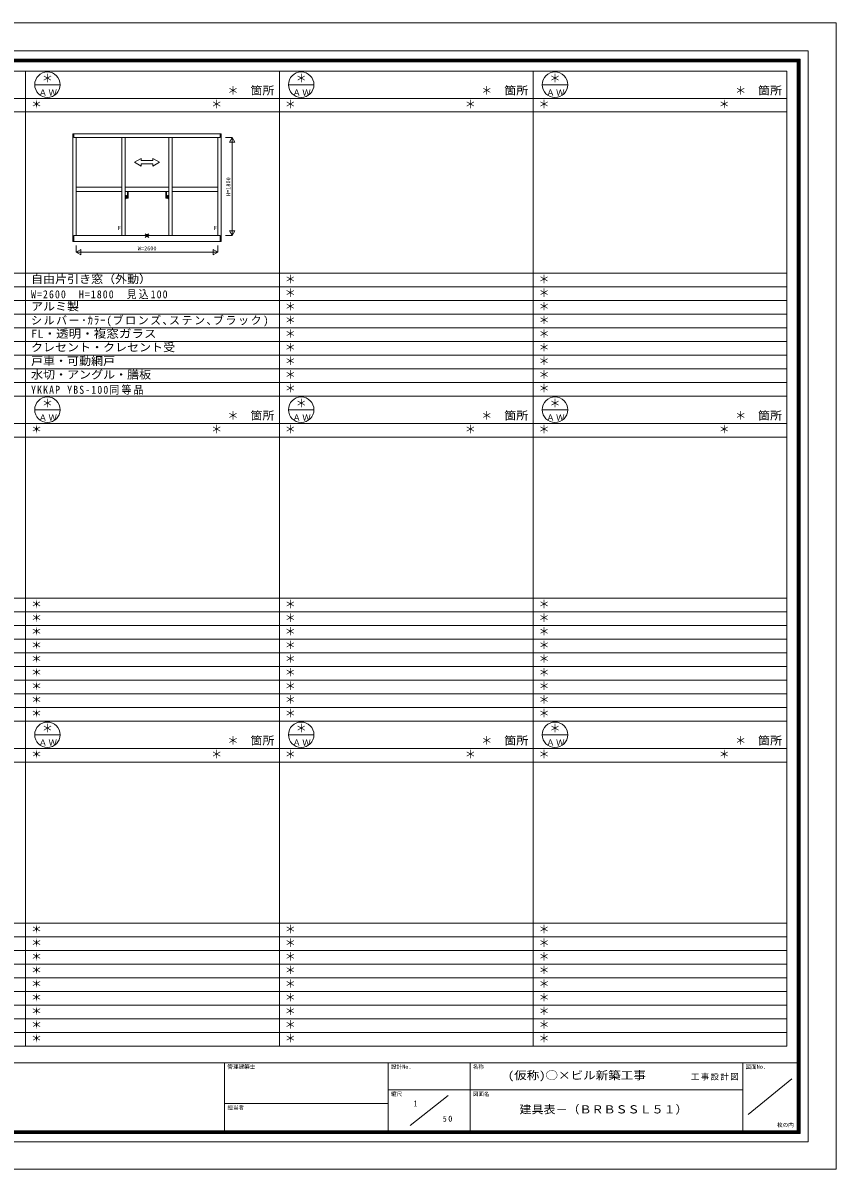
# Model space of a CAD drawing. Units: millimetres, scale not verified. Extents: x -14850 to 14850, y -10500 to 10500.
# Drawn here: x -49 to 14850, y -10500 to 10500 of the extents above; entities that cross this region are included whole.
import ezdxf
from ezdxf.enums import TextEntityAlignment as Align

# ---------------------------------------------------------------- set-up
doc = ezdxf.new("R2010")
doc.units = ezdxf.units.MM
doc.header["$LTSCALE"] = 50
doc.layers.add('0-0_0', color=7, linetype='Continuous')
for name, color, linetype, lineweight in [('0-1_USER1', 7, 'Continuous', 9), ('0-2_YKK_ZWAK', 4, 'Continuous', 9), ('0-3_YKK_11', 3, 'Continuous', 9), ('0-4_YKK_12', 7, 'Continuous', 9), ('0-5_YSS_K', 2, 'Continuous', 9)]:
    doc.layers.add(name, color=color, linetype=linetype, lineweight=lineweight)
doc.styles.add('ＭＳ ゴシック', font='')
doc.styles.get('ＭＳ ゴシック').set_extended_font_data('MS Gothic')

msp = doc.modelspace()

# ---------------------------------------------------------------- linework, layer by layer
at = {"layer": '0-1_USER1'}
for p, q in [((-14850, 10500), (14850, 10500)), ((14850, -10500), (14850, 10500)), ((-14340.23, 9987.41), (14340.79, 9987.41)), ((14340.79, -9999.25), (14340.79, 9987.41)), ((-14190.23, 9837.97), (14190.23, 9837.97)), ((-14177.82, 9825.57), (14177.82, 9825.57)), ((-14164.85, 9812.59), (14165.42, 9812.59)), ((-14152.44, 9799.62), (14152.45, 9799.62)), ((-14140.04, 9787.22), (14140.04, 9787.22)), ((14140.04, -9799.06), (14140.04, 9787.22)), ((14152.45, -9812.03), (14152.45, 9799.62)), ((14165.42, -9825), (14165.42, 9812.59)), ((14177.82, -9837.41), (14177.82, 9825.57)), ((14190.23, -9849.81), (14190.23, 9837.97)), ((-13949.96, 9617.94), (13950.04, 9617.94)), ((0.04, -8247.06), (0.04, 9617.94)), ((4650.04, -8247.06), (4650.04, 9617.94)), ((9300.04, -8247.06), (9300.04, 9617.94)), ((13950.04, -8247.06), (13950.04, 9617.94)), ((166.71, 9367.94), (633.37, 9367.94)), ((4816.7, 9367.94), (5283.37, 9367.94)), ((9466.7, 9367.94), (9933.37, 9367.94)), ((-13949.96, 9117.94), (13950.04, 9117.94)), ((-13949.96, 8867.94), (13950.04, 8867.94)), ((-13949.96, 5912.94), (13950.04, 5912.94)), ((-13949.96, 5662.94), (13950.04, 5662.94)), ((-13949.96, 5412.94), (13950.04, 5412.94)), ((-13949.96, 5162.94), (13950.04, 5162.94)), ((-13949.96, 4912.94), (13950.04, 4912.94)), ((-13949.96, 4662.94), (13950.04, 4662.94)), ((-9299.96, 4412.94), (13950.04, 4412.94)), ((-9299.96, 4162.94), (13950.04, 4162.94)), ((-13949.96, 3912.94), (13950.04, 3912.94)), ((-13949.96, 3662.94), (13950.04, 3662.94)), ((166.71, 3412.94), (633.37, 3412.94)), ((4816.7, 3412.94), (5283.37, 3412.94)), ((9466.7, 3412.94), (9933.37, 3412.94)), ((-13949.96, 3162.94), (13950.04, 3162.94)), ((-13949.96, 2912.94), (13950.04, 2912.94)), ((-13949.96, -42.06), (13950.04, -42.06)), ((-13949.96, -292.06), (13950.04, -292.06)), ((-13949.96, -542.06), (13950.04, -542.06)), ((-13949.96, -792.06), (13950.04, -792.06)), ((-13949.96, -1042.06), (13950.04, -1042.06)), ((-13949.96, -1292.06), (13950.04, -1292.06)), ((-9299.96, -1542.06), (13950.04, -1542.06)), ((-9299.96, -1792.06), (13950.04, -1792.06)), ((-13949.96, -2042.06), (13950.04, -2042.06)), ((-13949.96, -2292.06), (13950.04, -2292.06)), ((166.71, -2542.06), (633.37, -2542.06)), ((4816.7, -2542.06), (5283.37, -2542.06)), ((9466.7, -2542.06), (9933.37, -2542.06)), ((-13949.96, -2792.06), (13950.04, -2792.06)), ((-13949.96, -3042.06), (13950.04, -3042.06)), ((-13949.96, -5997.06), (13950.04, -5997.06)), ((-13949.96, -6247.06), (13950.04, -6247.06)), ((-13949.96, -6497.06), (13950.04, -6497.06)), ((-13949.96, -6747.06), (13950.04, -6747.06)), ((-13949.96, -6997.06), (13950.04, -6997.06)), ((-13949.96, -7247.06), (13950.04, -7247.06)), ((-9299.96, -7497.06), (13950.04, -7497.06)), ((-9299.96, -7747.06), (13950.04, -7747.06)), ((-13949.96, -7997.06), (13950.04, -7997.06)), ((-13949.96, -8247.06), (13950.04, -8247.06)), ((-14190.23, -8550.56), (14190.23, -8550.56)), ((3646.81, -8550.56), (3646.81, -9849.81)), ((6644.55, -8550.56), (6644.55, -9849.81)), ((8143.42, -8550.56), (8143.42, -9849.81)), ((13140.79, -8550.56), (13140.79, -9849.81)), ((14040.23, -8848.87), (13240.6, -9498.5)), ((6644.55, -9049.62), (13140.79, -9049.62)), ((7744.17, -9148.87), (7043.8, -9699.25)), ((6644.55, -9299.44), (3646.81, -9299.44)), ((14190.23, -9849.81), (-14190.23, -9849.81)), ((14177.82, -9837.41), (-14177.82, -9837.41)), ((14165.42, -9825), (-14164.85, -9825)), ((14152.45, -9812.03), (-14152.44, -9812.03)), ((14140.04, -9799.06), (-14140.04, -9799.06)), ((14340.79, -9999.25), (-14340.23, -9999.25)), ((-14850, -10500), (14850, -10500))]:
    msp.add_line(p, q, dxfattribs=at)
for centre in [(400.04, 9367.94), (5050.04, 9367.94), (9700.04, 9367.94), (400.04, 3412.94), (5050.04, 3412.94), (9700.04, 3412.94), (400.04, -2542.06), (5050.04, -2542.06), (9700.04, -2542.06)]:
    msp.add_circle(centre, 233.33, dxfattribs=at)
at = {"layer": '0-2_YKK_ZWAK'}
for p, q in [((3585.04, 8467.94), (865.04, 8467.94)), ((865.04, 8467.94), (865.04, 6497.94)), ((882.04, 8402.94), (882.04, 8467.94)), ((882.04, 8402.94), (3568.04, 8402.94)), ((925.04, 8402.94), (925.04, 6602.94)), ((1765.04, 8402.94), (1765.04, 6602.94)), ((1825.04, 8402.94), (1825.04, 6602.94)), ((2625.04, 8402.94), (2625.04, 6602.94)), ((2685.04, 8402.94), (2685.04, 6602.94)), ((3525.04, 8402.94), (3525.04, 6602.94)), ((3568.04, 8402.94), (3568.04, 8467.94)), ((3585.04, 6497.94), (3585.04, 8467.94)), ((1998.21, 7946.44), (2120.04, 8016.77)), ((2120.04, 7976.89), (2120.04, 8016.77)), ((2451.87, 7946.44), (2330.04, 8016.77)), ((2330.04, 7976.89), (2330.04, 8016.77)), ((2330.04, 7976.89), (2120.04, 7976.89)), ((2120.04, 7915.98), (2330.04, 7915.98)), ((2451.87, 7946.44), (2330.04, 7876.1)), ((2330.04, 7876.1), (2330.04, 7915.98)), ((925.04, 7489.94), (1765.04, 7489.94)), ((925.04, 7409.93), (1765.04, 7409.93)), ((1825.04, 7489.94), (2625.04, 7489.94)), ((1825.04, 7409.93), (2625.04, 7409.93)), ((2685.04, 7489.94), (3525.04, 7489.94)), ((2685.04, 7409.93), (3525.04, 7409.93)), ((882.04, 6602.94), (3568.04, 6602.94)), ((882.04, 6602.94), (882.04, 6497.94)), ((3568.04, 6602.94), (3568.04, 6497.94)), ((865.04, 6497.94), (3585.04, 6497.94))]:
    msp.add_line(p, q, dxfattribs=at)
msp.add_lwpolyline([(1998.21, 7946.44), (2120.04, 7876.1), (2120.04, 7915.98)], dxfattribs=at)
at = {"layer": '0-3_YKK_11'}
for p, q in [((1868.7, 7302.75), (1868.7, 7409.61)), ((1880.88, 7409.61), (1868.7, 7409.61)), ((1880.88, 7290.32), (1880.88, 7409.61)), ((2569.2, 7290.32), (2569.2, 7409.61)), ((2569.2, 7409.61), (2581.38, 7409.61)), ((2581.38, 7302.75), (2581.38, 7409.61)), ((1830.12, 7323.32), (1825.04, 7323.32)), ((1825.04, 7323.32), (1825.04, 7272.56)), ((1830.12, 7272.56), (1825.04, 7272.56)), ((1830.12, 7323.32), (1830.12, 7313.17)), ((1843.31, 7313.17), (1830.12, 7313.17)), ((1843.31, 7282.71), (1830.12, 7282.71)), ((1830.12, 7282.71), (1830.12, 7272.56)), ((1850.42, 7337.53), (1836.21, 7337.53)), ((1836.21, 7325.35), (1836.21, 7337.53)), ((1836.21, 7325.35), (1846.36, 7325.35)), ((1843.31, 7313.17), (1843.31, 7282.71)), ((1868.7, 7305.55), (1843.31, 7305.55)), ((1880.88, 7290.32), (1843.31, 7290.32)), ((1846.36, 7290.32), (1846.36, 7325.35)), ((1850.42, 7290.32), (1850.42, 7337.53)), ((2569.2, 7290.32), (2606.77, 7290.32)), ((2581.38, 7305.55), (2606.77, 7305.55)), ((2603.72, 7290.32), (2603.72, 7325.35)), ((2613.87, 7325.35), (2603.72, 7325.35)), ((2606.77, 7313.16), (2619.96, 7313.16)), ((2606.77, 7313.16), (2606.77, 7282.71)), ((2606.77, 7282.71), (2619.96, 7282.71)), ((2613.87, 7325.35), (2613.87, 7337.53)), ((2619.96, 7323.32), (2625.04, 7323.32)), ((2619.96, 7323.32), (2619.96, 7313.16)), ((2619.96, 7282.71), (2619.96, 7272.55)), ((2619.96, 7272.55), (2625.04, 7272.55)), ((2625.04, 7323.32), (2625.04, 7272.55))]:
    msp.add_line(p, q, dxfattribs=at)
msp.add_lwpolyline([(2599.66, 7290.32), (2599.66, 7337.53), (2613.87, 7337.53)], dxfattribs=at)
at = {"layer": '0-4_YKK_12'}
for p, q in [((2189.68, 6638.29), (2260.39, 6567.58)), ((2189.68, 6567.58), (2260.39, 6638.29))]:
    msp.add_line(p, q, dxfattribs=at)
msp.add_circle((2225.04, 6602.94), 25, dxfattribs=at)
at = {"layer": '0-5_YSS_K'}
for p, q in [((3660.04, 8402.94), (3785.04, 8402.94)), ((3785.04, 8402.94), (3735.04, 8316.33)), ((3785.04, 8402.94), (3785.04, 6602.94)), ((3835.04, 8316.33), (3785.04, 8402.94)), ((3835.04, 8316.33), (3735.04, 8316.33)), ((3660.04, 6602.94), (3785.04, 6602.94)), ((3735.04, 6689.54), (3835.04, 6689.54)), ((925.04, 6422.94), (925.04, 6297.94)), ((925.04, 6297.94), (1011.64, 6347.94)), ((1011.64, 6247.94), (1011.64, 6347.94)), ((3525.04, 6297.94), (3438.44, 6347.94)), ((3438.44, 6247.94), (3438.44, 6347.94)), ((3525.04, 6422.94), (3525.04, 6297.94)), ((925.04, 6297.94), (3525.04, 6297.94)), ((1011.64, 6247.94), (925.04, 6297.94)), ((3438.44, 6247.94), (3525.04, 6297.94))]:
    msp.add_line(p, q, dxfattribs=at)
msp.add_lwpolyline([(3735.04, 6689.54), (3785.04, 6602.94), (3835.04, 6689.54)], dxfattribs=at)

# ---------------------------------------------------------------- texts
at = {"layer": '0-0_0', "style": 'ＭＳ ゴシック'}
for p in [(300.04, 9367.94), (4950.04, 9367.94), (9600.04, 9367.94), (3700.04, 9142.94), (8350.04, 9142.94), (13000.04, 9142.94), (100.04, 8892.94), (3400.04, 8892.94), (4750.04, 8892.94), (8050.04, 8892.94), (9400.04, 8892.94), (12700.04, 8892.94), (4750.04, 5687.94), (9400.04, 5687.94), (4750.04, 5437.94), (9400.04, 5437.94), (4750.04, 5187.94), (9400.04, 5187.94), (4750.04, 4937.94), (9400.04, 4937.94), (4750.04, 4687.94), (9400.04, 4687.94), (4750.04, 4437.94), (9400.04, 4437.94), (4750.04, 4187.94), (9400.04, 4187.94), (4750.04, 3937.94), (9400.04, 3937.94), (4750.04, 3687.94), (9400.04, 3687.94), (300.04, 3412.94), (4950.04, 3412.94), (9600.04, 3412.94), (3700.04, 3187.94), (8350.04, 3187.94), (13000.04, 3187.94), (100.04, 2937.94), (3400.04, 2937.94), (4750.04, 2937.94), (8050.04, 2937.94), (9400.04, 2937.94), (12700.04, 2937.94), (100.04, -267.06), (4750.04, -267.06), (9400.04, -267.06), (100.04, -517.06), (4750.04, -517.06), (9400.04, -517.06), (100.04, -767.06), (4750.04, -767.06), (9400.04, -767.06), (100.04, -1017.06), (4750.04, -1017.06), (9400.04, -1017.06), (100.04, -1267.06), (4750.04, -1267.06), (9400.04, -1267.06), (100.04, -1517.06), (4750.04, -1517.06), (9400.04, -1517.06), (100.04, -1767.06), (4750.04, -1767.06), (9400.04, -1767.06), (100.04, -2017.06), (4750.04, -2017.06), (9400.04, -2017.06), (100.04, -2267.06), (4750.04, -2267.06), (9400.04, -2267.06), (300.04, -2542.06), (300.04, -2542.06), (4950.04, -2542.06), (9600.04, -2542.06), (3700.04, -2767.06), (8350.04, -2767.06), (13000.04, -2767.06), (100.04, -3017.06), (3400.04, -3017.06), (4750.04, -3017.06), (8050.04, -3017.06), (9400.04, -3017.06), (12700.04, -3017.06), (100.04, -6222.06), (4750.04, -6222.06), (9400.04, -6222.06), (100.04, -6472.06), (4750.04, -6472.06), (9400.04, -6472.06), (100.04, -6722.06), (4750.04, -6722.06), (9400.04, -6722.06), (100.04, -6972.06), (4750.04, -6972.06), (9400.04, -6972.06), (100.04, -7222.06), (4750.04, -7222.06), (9400.04, -7222.06), (100.04, -7472.06), (4750.04, -7472.06), (9400.04, -7472.06), (100.04, -7722.06), (4750.04, -7722.06), (9400.04, -7722.06), (100.04, -7972.06), (4750.04, -7972.06), (9400.04, -7972.06), (100.04, -8222.06), (4750.04, -8222.06), (9400.04, -8222.06)]:
    msp.add_text('＊', height=146.6, dxfattribs=at).set_placement(p, align=Align.BOTTOM_LEFT)
for s, width, p in [('自由片引き窓（外動）', 1.1, (100.04, 5687.94)), ('アルミ製', 1.1, (100.04, 5187.94)), ('FL・透明・複窓ガラス', 1.15, (100.04, 4687.94)), ('クレセント・クレセント受', 1.1, (100.04, 4437.94)), ('戸車・可動網戸', 1.1, (100.04, 4187.94)), ('水切・アングル・膳板', 1.1, (100.04, 3937.94))]:
    msp.add_text(s, height=146.6, dxfattribs=dict(at, width=width)).set_placement(p, align=Align.BOTTOM_LEFT)
at = {"layer": '0-0_0', "char_height": 146.6, "attachment_point": 7, "style": 'ＭＳ ゴシック'}
for s, insert in [('\\T1.22;\\W0.9;W=2600\u3000H=1800\u3000見込100', (100.04, 5437.94)), ('\\T1.15;シルバー･ｶﾗｰ(ブロンズ､ステン､ブラック)', (100.04, 4937.94)), ('\\T1.23;\\W0.9;YKKAP\\~YBS-100同等品', (100.04, 3687.94))]:
    msp.add_mtext(s, dxfattribs=dict(at, insert=insert))
at = {"layer": '0-1_USER1', "style": 'ＭＳ ゴシック'}
for s, width, p in [('箇所', 1.1, (4120.04, 9142.94)), ('箇所', 1.1, (8770.04, 9142.94)), ('箇所', 1.1, (13420.04, 9142.94)), ('箇所', 1.1, (4120.04, 3187.94)), ('箇所', 1.1, (8770.04, 3187.94)), ('箇所', 1.1, (13420.04, 3187.94)), ('箇所', 1.1, (4120.04, -2767.06)), ('箇所', 1.1, (8770.04, -2767.06)), ('箇所', 1.1, (13420.04, -2767.06)), ('(仮称)○×ビル新築工事', 1.15, (8836.76, -8899.62)), ('建具表－（ＢＲＢＳＳＬ５１）', 1.1, (9050.09, -9524.62))]:
    msp.add_text(s, height=146.6, dxfattribs=dict(at, width=width)).set_placement(p, align=Align.BOTTOM_LEFT)
at = {"layer": '0-1_USER1', "color": 4, "style": 'ＭＳ ゴシック'}
for s, p in [('管理建築士', (3696.81, -8683.68)), ('設計No.', (6694.55, -8683.68)), ('名称', (8193.42, -8683.68)), ('図面No.', (13190.79, -8683.68)), ('縮尺', (6694.55, -9182.74)), ('図面名', (8193.42, -9182.74)), ('担当者', (3696.81, -9432.56)), ('枚の内', (13767.38, -9748.88))]:
    msp.add_text(s, height=73.31, dxfattribs=at).set_placement(p, align=Align.BOTTOM_LEFT)
at = {"layer": '0-1_USER1', "style": 'ＭＳ ゴシック'}
msp.add_text('1', height=110, dxfattribs=at).set_placement((7106.95, -9386.28), align=Align.BOTTOM_LEFT)
at = {"layer": '0-1_USER1', "char_height": 110, "attachment_point": 7, "style": 'ＭＳ ゴシック'}
for s, insert in [('\\T1.17;ＡＷ', (240.04, 9167.94)), ('\\T1.17;ＡＷ', (4890.04, 9167.94)), ('\\T1.17;ＡＷ', (9540.04, 9167.94)), ('\\T1.17;ＡＷ', (240.04, 3212.94)), ('\\T1.17;ＡＷ', (4890.04, 3212.94)), ('\\T1.17;ＡＷ', (9540.04, 3212.94)), ('\\T1.17;ＡＷ', (240.04, -2742.06)), ('\\T1.17;ＡＷ', (4890.04, -2742.06)), ('\\T1.17;ＡＷ', (9540.04, -2742.06)), ('\\T1.17;工事設計図', (12190.79, -8874.62)), ('\\T1.36;\\W0.9;50', (7643.84, -9633.46))]:
    msp.add_mtext(s, dxfattribs=dict(at, insert=insert))
at = {"layer": '0-2_YKK_ZWAK', "style": 'ＭＳ ゴシック'}
for p in [(1688.37, 6682.94), (3448.37, 6682.94)]:
    msp.add_text('F', height=73.31, dxfattribs=at).set_placement(p, align=Align.BOTTOM_LEFT)
at = {"layer": '0-5_YSS_K', "color": 4, "style": 'ＭＳ ゴシック'}
msp.add_text('H=1800', height=73.31, rotation=90, dxfattribs=at).set_placement((3773.04, 7327.94), align=Align.BOTTOM_LEFT)
msp.add_text('W=2600', height=73.31, dxfattribs=at).set_placement((2055.04, 6309.94), align=Align.BOTTOM_LEFT)

doc.saveas('drawing.dxf')
